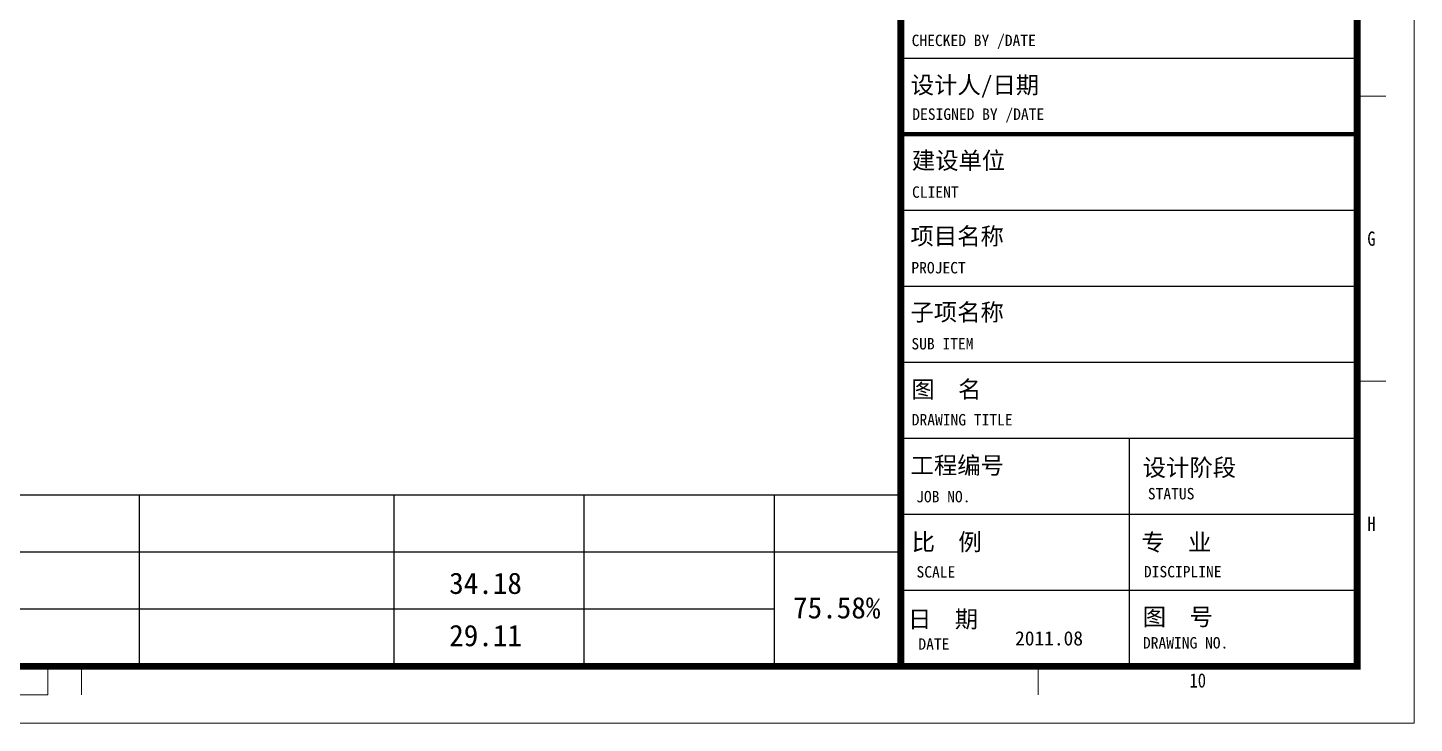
# Model space of a CAD drawing. Extents: x 534658 to 605938, y 404593 to 454993.
# Drawn here: x 576773 to 605938, y 404593 to 419232 of the extents above; entities that cross this region are included whole.
import ezdxf
from ezdxf.enums import TextEntityAlignment as Align

# ---------------------------------------------------------------- set-up
doc = ezdxf.new("R2010")
doc.units = 0
doc.header["$LTSCALE"] = 1000
doc.header["$MEASUREMENT"] = 0
for name, color, linetype in [('1', 3, 'Continuous'), ('PUB_TITLE', 4, 'Continuous'), ('户型实用率', 140, 'Continuous')]:
    doc.layers.add(name, color=color, linetype=linetype)
doc.layers.add('图框', color=7, linetype='Continuous', lineweight=5)
doc.styles.add('ca', font='NSimSun.ttf')
doc.styles.add('HT', font='SIMHEI.TTF')
doc.styles.add('TKZ1', font='SIMHEI.TTF', dxfattribs={"width": 0.7})
doc.styles.add('图签栏', font='SimSun.ttf')

# ---------------------------------------------------------------- blocks, each defined once
blk = doc.blocks.new('$titleblk$00000206')
at = {"layer": '1'}
for p, q in [((-90, 116.67), (-10, 116.67)), ((-90, 90), (-10, 90)), ((-90, 76.67), (-10, 76.67)), ((-90, 63.33), (-10, 63.33)), ((-90, 50), (-10, 50)), ((-50, 50), (-50, 10)), ((-90, 36.67), (-10, 36.67)), ((-90, 23.33), (-10, 23.33))]:
    blk.add_line(p, q, dxfattribs=at)
at = {"layer": '1', "const_width": 0.8}
blk.add_lwpolyline([(-90, 103.33), (-10, 103.33)], dxfattribs=at)
at = {"layer": '图框'}
for p, q in [((0, 0), (0, 420)), ((-5, 110), (-10, 110)), ((-5, 60), (-10, 60)), ((-239.5, 5), (-239.5, 10)), ((-233.6, 5), (-233.6, 10)), ((-65.9, 5), (-65.9, 10)), ((-339.5, 5), (-239.5, 5)), ((-594, 0), (0, 0))]:
    blk.add_line(p, q, dxfattribs=at)
at = {"layer": '图框', "const_width": 1.2}
blk.add_lwpolyline([(-10, 410), (-569, 410), (-569, 10), (-10, 10)], close=True, dxfattribs=at)
blk.add_lwpolyline([(-90, 410), (-90, 10)], dxfattribs=at)
at = {"layer": '1', "style": '图签栏'}
for s, height, p in [('CHECKED BY /DATE', 2, (-88.1, 118.77)), ('设计人/日期', 3, (-88.26, 110.45)), ('DESIGNED BY /DATE', 2, (-87.99, 105.83)), ('建设单位', 3, (-88.07, 97.2)), ('CLIENT', 2, (-88.03, 92.17)), ('项目名称', 3, (-88.31, 83.93)), ('PROJECT', 2, (-88.15, 78.9)), ('子项名称', 3, (-88.31, 70.6)), ('SUB ITEM', 2, (-88.15, 65.57)), ('图  名', 3, (-88.15, 57.06)), ('DRAWING TITLE', 2, (-88.09, 52.24)), ('工程编号', 3, (-88.29, 43.74)), ('设计阶段', 3, (-47.6, 43.35)), ('JOB NO.', 2, (-87.31, 38.75)), ('STATUS', 2, (-46.7, 39.27)), ('比  例', 3, (-88.1, 30.3)), ('专  业', 3, (-47.82, 30.25)), ('SCALE', 2, (-87.25, 25.55)), ('DISCIPLINE', 2, (-47.39, 25.59)), ('日  期', 3, (-88.74, 16.77)), ('图  号', 3, (-47.58, 17.17)), ('DATE', 2, (-86.92, 12.9)), ('DRAWING NO.', 2, (-47.56, 13.11))]:
    blk.add_text(s, height=height, dxfattribs=at).set_placement(p)
at = {"layer": '图框', "style": 'TKZ1', "width": 0.85}
for s, p in [('G', (-7.5, 85)), ('H', (-7.5, 35)), ('10', (-37.95, 7.5))]:
    blk.add_text(s, height=2.5, dxfattribs=at).set_placement(p, align=Align.MIDDLE)
at = {"layer": '图框', "color": 2, "style": 'ca'}
blk.add_text('2011.08', height=2.5, dxfattribs=at).set_placement((-69.97, 13.65))

msp = doc.modelspace()

# ---------------------------------------------------------------- linework, layer by layer
at = {"layer": '户型实用率'}
for p, q in [((595138, 409393), (568306, 409393)), ((579115, 409393), (579115, 405793)), ((584472, 409393), (584472, 405793)), ((588473, 409393), (588473, 405793)), ((592473, 409393), (592473, 405793)), ((595138, 405793), (595138, 409393)), ((595138, 408193), (568306, 408193)), ((592473, 406993), (568306, 406993)), ((595138, 405793), (568306, 405793))]:
    msp.add_line(p, q, dxfattribs=at)

# ---------------------------------------------------------------- block references
at = {"layer": 'PUB_TITLE', "xscale": 120, "yscale": 120, "zscale": 120}
msp.add_blockref('$titleblk$00000206', (605938, 404593), dxfattribs=at)

# ---------------------------------------------------------------- texts
at = {"layer": '户型实用率', "style": 'HT'}
for s, p in [('34.18', (585638, 407315, -13131)), ('75.58%%%', (592872, 406800, -13131)), ('29.11', (585638, 406215, -13131))]:
    msp.add_text(s, height=450, rotation=359.9979, dxfattribs=at).set_placement(p)

doc.saveas('drawing.dxf')
